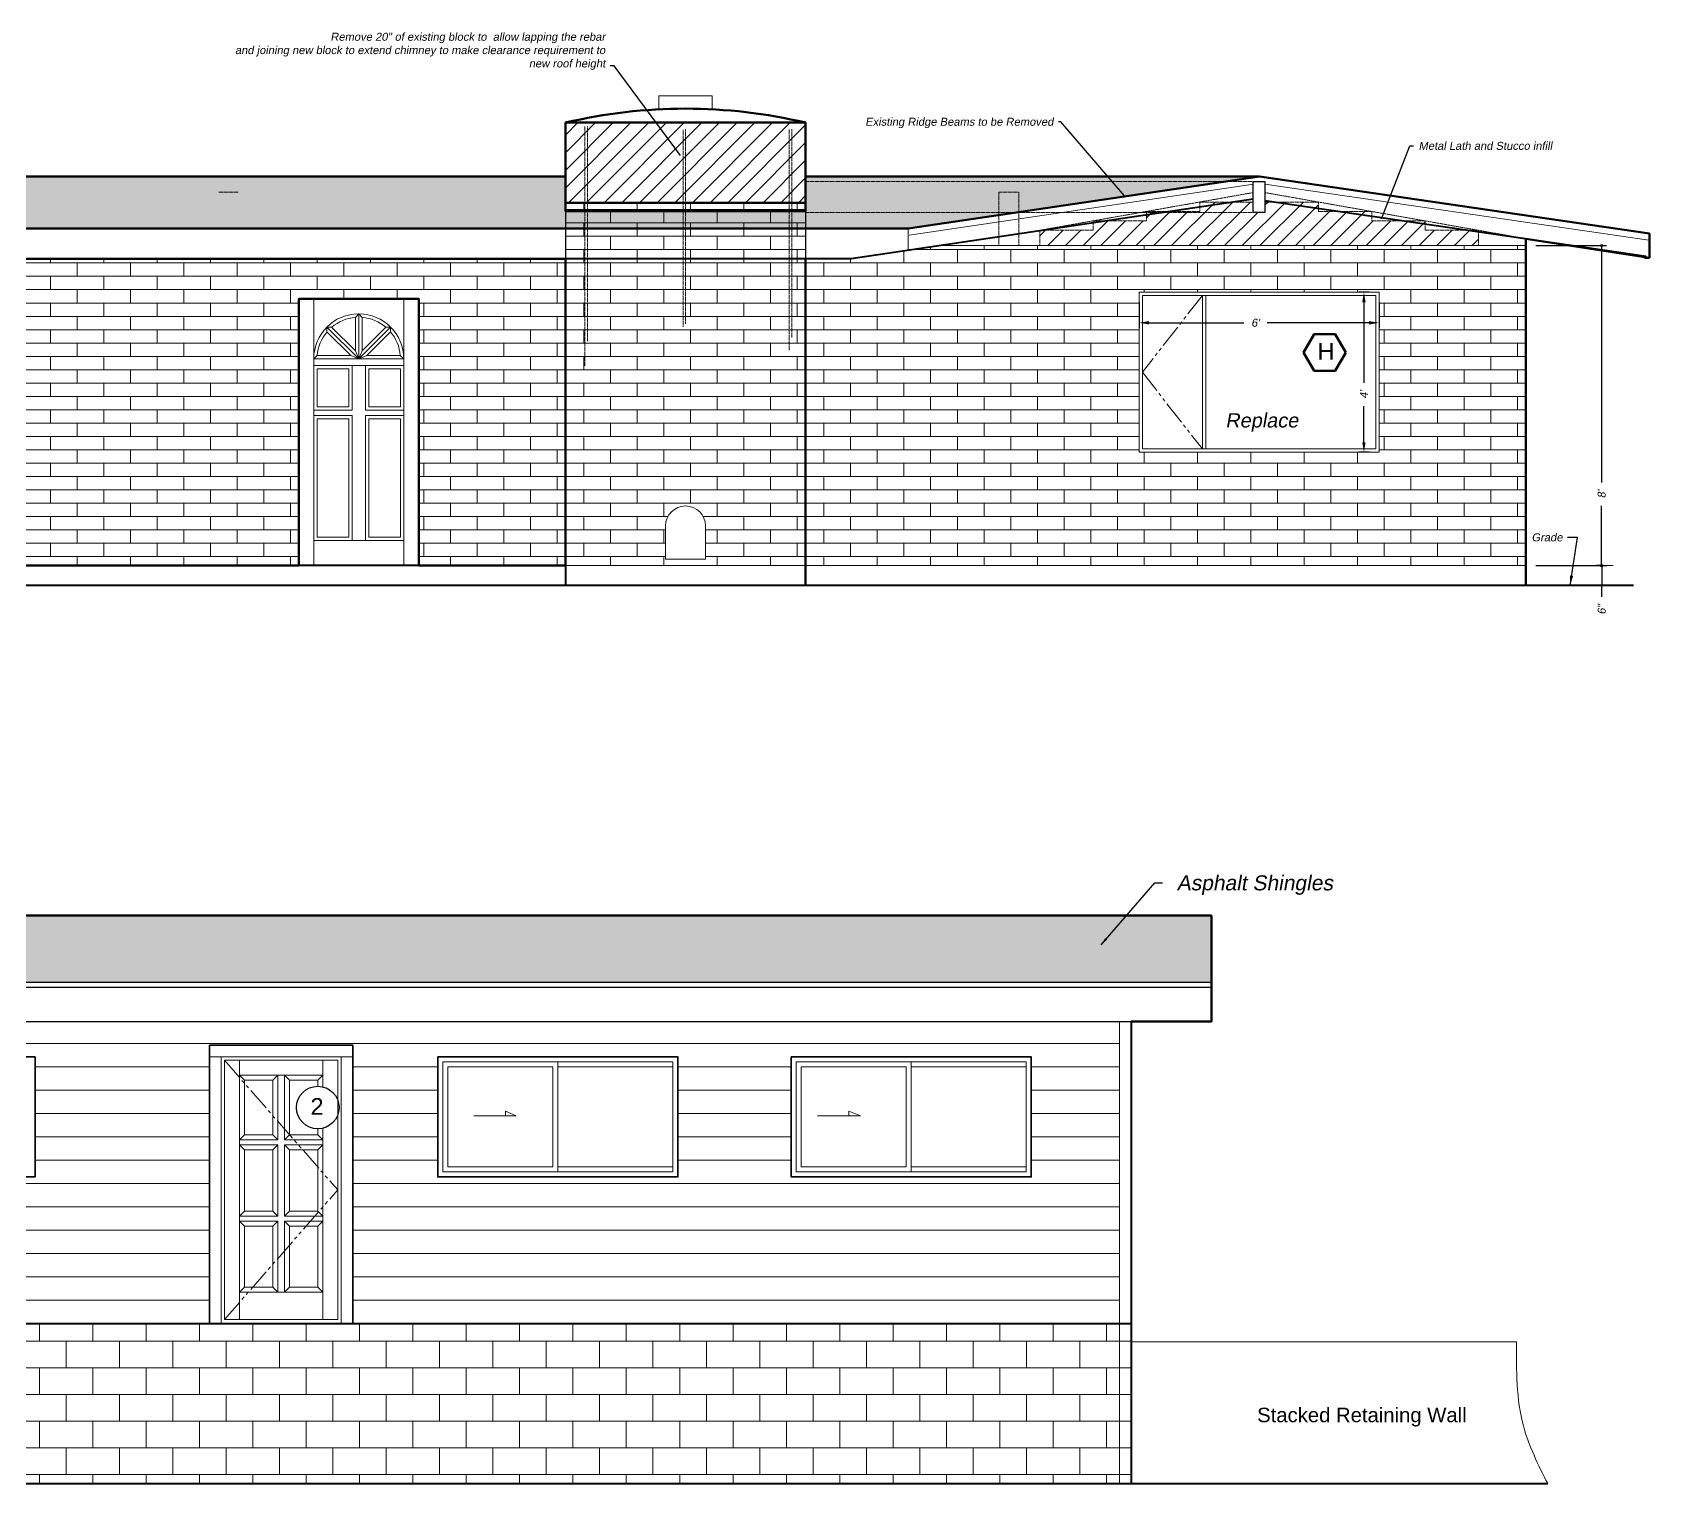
# Model space of a CAD drawing. Header units: inches. Extents: x -3905 to 10892, y 1064 to 9590.
# Drawn here: x 7857.3 to 8342.4, y 3285.8 to 3721.2 of the extents above; entities that cross this region are included whole.
import ezdxf

# ---------------------------------------------------------------- set-up
doc = ezdxf.new("R2010")
doc.units = ezdxf.units.IN
doc.header["$MEASUREMENT"] = 0
doc.header["$PDMODE"] = 3
doc.linetypes.add('HIDDEN', pattern=[0.375, 0.25, -0.125])
doc.linetypes.add('PHANTOM', pattern=[12, 7, -1, 1, -1, 1, -1])
doc.layers.add('ELEVATIONS', color=40, linetype='Continuous', lineweight=0)
doc.styles.add('DS-TXT1', font='arial.ttf', dxfattribs={"oblique": 10})
doc.styles.add('DSTEXT', font='arial.ttf', dxfattribs={"oblique": 12})
doc.styles.get("Standard").update_dxf_attribs({"font": 'arial.ttf', "oblique": 10})
doc.dimstyles.new('WeaselDims$0', dxfattribs={"dimtxt": 0.1, "dimasz": 0.0325, "dimexe": 0.0625, "dimexo": 0.125, "dimgap": 0.09, "dimtad": 0, "dimdec": 4, "dimzin": 0, "dimdsep": 46, "dimlunit": 4, "dimtxsty": 'Standard', "dimblk": 'BOXFILLED', "dimcen": 0.09, "dimadec": 0, "dimazin": 0, "dimtfac": 1, "dimtdec": 4, "dimtofl": 0, "dimtmove": 1, "dimatfit": 3, "dimfxl": 1, "dimfrac": 2, "dimtolj": 1, "dimtzin": 0, "dimarcsym": 0})
doc.dimstyles.new('WeaselDims$7', dxfattribs={"dimtxt": 0.0625, "dimasz": 0.046875, "dimexe": 0.125, "dimexo": 0.125, "dimgap": 0.0625, "dimtad": 0, "dimdec": 4, "dimrnd": 0.0625, "dimzin": 0, "dimdsep": 46, "dimlunit": 4, "dimtxsty": 'DSTEXT', "dimblk": 'ARCHTICK', "dimcen": 0, "dimadec": 0, "dimazin": 0, "dimtfac": 1, "dimtdec": 4, "dimtofl": 0, "dimtmove": 1, "dimatfit": 3, "dimfxl": 1, "dimfrac": 1, "dimtolj": 1, "dimtzin": 0, "dimarcsym": 0})
pattern_1 = [(0, (6694.7188, 3523.9735), (0, 4), []), (90, (6694.719, 3523.9735), (-8, 4), [4, -4])]

# ---------------------------------------------------------------- blocks, each defined once
blk = doc.blocks.new('_ArchTick')
at = {"color": 0, "linetype": 'ByBlock', "lineweight": 0, "const_width": 0.15}
blk.add_lwpolyline([(-0.5, -0.5), (0.5, 0.5)], dxfattribs=at)
blk = doc.blocks.new('*D234')
at = {"layer": 'Defpoints', "color": 0, "lineweight": 5, "transparency": 16777216}
for p in [(8261.21, 3643.21), (8256.66, 3595.21), (8261.21, 3595.21)]:
    blk.add_point(p, dxfattribs=at)
at = {"layer": 'ELEVATIONS', "color": 0, "lineweight": -2, "transparency": 16777216}
for p, q in [((8258.21, 3643.21), (8255.16, 3643.21)), ((8256.66, 3640.21), (8256.66, 3616.06)), ((8256.66, 3598.21), (8256.66, 3609.01)), ((8258.21, 3595.21), (8255.16, 3595.21))]:
    blk.add_line(p, q, dxfattribs=at)
at = {"layer": 'ELEVATIONS', "color": 0, "lineweight": 5, "transparency": 16777216}
for points in [[(8256.16, 3640.21), (8257.16, 3640.21), (8256.66, 3643.21)], [(8256.16, 3598.21), (8257.16, 3598.21), (8256.66, 3595.21)]]:
    blk.add_solid(points, dxfattribs=at)
at = {"layer": 'ELEVATIONS', "color": 0, "lineweight": 0, "transparency": 16777216, "insert": (8256.66, 3612.53), "char_height": 2.4, "attachment_point": 5, "rotation": 90}
blk.add_mtext("\\A1;4'", dxfattribs=at)
blk = doc.blocks.new('*D235')
at = {"layer": 'Defpoints', "color": 0, "lineweight": 5, "transparency": 16777216}
for p in [(8189.21, 3643.21), (8261.21, 3643.21), (8261.21, 3634.04)]:
    blk.add_point(p, dxfattribs=at)
at = {"layer": 'ELEVATIONS', "color": 0, "lineweight": -2, "transparency": 16777216}
for p, q in [((8189.21, 3640.21), (8189.21, 3632.54)), ((8261.21, 3640.21), (8261.21, 3632.54)), ((8192.21, 3634.04), (8220.63, 3634.04)), ((8258.21, 3634.04), (8227.6, 3634.04))]:
    blk.add_line(p, q, dxfattribs=at)
at = {"layer": 'ELEVATIONS', "color": 0, "lineweight": 5, "transparency": 16777216}
for points in [[(8192.21, 3634.54), (8192.21, 3633.54), (8189.21, 3634.04)], [(8258.21, 3634.54), (8258.21, 3633.54), (8261.21, 3634.04)]]:
    blk.add_solid(points, dxfattribs=at)
at = {"layer": 'ELEVATIONS', "color": 0, "lineweight": 0, "transparency": 16777216, "insert": (8224.11, 3634.04), "char_height": 2.4, "attachment_point": 5}
blk.add_mtext("\\A1;6'", dxfattribs=at)
blk = doc.blocks.new('_BoxFilled')
at = {"color": 0, "linetype": 'ByBlock', "lineweight": -2}
blk.add_line((-0.5, 0), (-1, 0), dxfattribs=at)
at = {"color": 0, "linetype": 'ByBlock'}
blk.add_solid([(-0.5, 0.5), (0.5, 0.5), (-0.5, -0.5), (0.5, -0.5)], dxfattribs=at)
blk = doc.blocks.new('*D236')
at = {"layer": 'Defpoints', "color": 0, "linetype": 'Continuous', "lineweight": 5, "transparency": 16777216}
for p in [(8305.21, 3657.21), (8327.96, 3657.21), (8331.44, 3561.21)]:
    blk.add_point(p, dxfattribs=at)
at = {"layer": 'ELEVATIONS', "color": 0, "linetype": 'Continuous', "lineweight": -2, "transparency": 16777216}
for p, q in [((8308.21, 3657.21), (8329.46, 3657.21)), ((8327.96, 3656.46), (8327.96, 3586.11)), ((8327.96, 3561.96), (8327.96, 3579.14)), ((8328.44, 3561.21), (8326.46, 3561.21))]:
    blk.add_line(p, q, dxfattribs=at)
at = {"layer": 'ELEVATIONS', "color": 0, "linetype": 'Continuous', "lineweight": -2, "transparency": 16777216, "xscale": 0.75, "yscale": 0.75, "zscale": 0.75}
for p, rotation in [((8327.96, 3657.21), 90), ((8327.96, 3561.21), 270)]:
    blk.add_blockref('_BoxFilled', p, dxfattribs=dict(at, rotation=rotation))
at = {"layer": 'ELEVATIONS', "color": 0, "linetype": 'Continuous', "lineweight": 0, "transparency": 16777216, "insert": (8327.96, 3582.63), "char_height": 2.4, "attachment_point": 5, "rotation": 90}
blk.add_mtext("\\A1;8'", dxfattribs=at)
blk = doc.blocks.new('*D237')
at = {"layer": 'Defpoints', "color": 0, "linetype": 'Continuous', "lineweight": 5, "transparency": 16777216}
for p in [(8305.21, 3561.21), (8305.21, 3555.21), (8327.99, 3555.21)]:
    blk.add_point(p, dxfattribs=at)
at = {"layer": 'ELEVATIONS', "color": 0, "linetype": 'Continuous', "lineweight": -2, "transparency": 16777216}
for p, q in [((8308.21, 3561.21), (8329.49, 3561.21)), ((8327.99, 3561.21), (8327.99, 3555.21)), ((8308.21, 3555.21), (8329.49, 3555.21)), ((8327.99, 3551.8), (8327.99, 3555.21))]:
    blk.add_line(p, q, dxfattribs=at)
at = {"layer": 'ELEVATIONS', "color": 0, "linetype": 'Continuous', "lineweight": 0, "transparency": 16777216, "insert": (8327.99, 3548.04), "char_height": 2.4, "attachment_point": 5, "rotation": 90}
blk.add_mtext('\\A1;6"', dxfattribs=at)

msp = doc.modelspace()

# ---------------------------------------------------------------- hatches: boundary and pattern name
at = {"layer": 'ELEVATIONS', "linetype": 'Continuous', "lineweight": 5}
h = msp.add_hatch(dxfattribs=at)
h.set_pattern_fill('ANSI31', color=256, scale=30)
h.set_pattern_definition([(45, (6694.7188, 3523.9735), (-2.65165, 2.65165), [])])
h.paths.add_polyline_path([(8089.20728, 3694.07239), (8017.20728, 3694.07239), (8017.20728, 3670.07239), (8089.20728, 3670.07239)])
at = {"layer": 'ELEVATIONS', "lineweight": 0}
h = msp.add_hatch(dxfattribs=at)
h.set_pattern_fill('ASPHALTS', color=256, scale=8, pattern_type=2)
h.set_pattern_definition([(0, (6694.719, 3523.9735), (4, 4.8), [8, -8]), (0, (6702.719, 3524.3735), (4, 4.8), [8, -8]), (90, (6698.7188, 3528.7735), (-4, -4.8), [5.2, -4.4, 4.8, -4.8])])
h.paths.add_polyline_path([(7662.03327, 3677.92317), (7774.33993, 3664.34596), (7774.33993, 3662.3314), (8120.01082, 3662.3314), (8225.31684, 3677.92317), (8089.20728, 3677.92317), (8089.20728, 3667.4754), (8017.20728, 3667.4754), (8017.20728, 3677.92317)])
at = {"layer": 'ELEVATIONS', "linetype": 'Continuous', "lineweight": 0}
h = msp.add_hatch(dxfattribs=at)
h.set_pattern_fill('AR-B416', color=256, pattern_type=2)
h.set_pattern_definition(pattern_1)
h.paths.add_polyline_path([(8089.20728, 3667.17317), (8017.20728, 3667.17317), (8017.20728, 3653.26587), (8089.20728, 3653.26587)])
h.paths.add_polyline_path([(8017.20728, 3670.07239), (8017.20728, 3667.4754), (8089.20728, 3667.4754), (8089.20728, 3670.07239)])
at = {"layer": 'ELEVATIONS', "linetype": 'Continuous', "lineweight": 5}
h = msp.add_hatch(dxfattribs=at)
h.set_pattern_fill('ANSI31', color=256, scale=30)
h.set_pattern_definition([(45, (6160.9805, 3804.1793), (-2.6516504, 2.6516504), [])])
h.paths.add_polyline_path([(8175.41577, 3664.61181), (8191.41577, 3664.61181), (8191.41577, 3667.43982), (8207.41577, 3667.43982), (8207.41577, 3670.26783), (8223.45728, 3670.26783), (8223.45728, 3667.17317), (8225.20728, 3667.17317), (8226.95728, 3667.17317), (8226.95728, 3670.26783), (8242.99878, 3670.26783), (8242.99878, 3667.43982), (8258.99878, 3667.43982), (8258.99878, 3664.61181), (8274.99878, 3664.61181), (8274.99878, 3661.7838), (8290.99878, 3661.7838), (8290.99878, 3657.21096), (8159.41577, 3657.21096), (8159.41577, 3661.7838), (8175.41577, 3661.7838)])
at = {"layer": 'ELEVATIONS', "lineweight": 0}
h = msp.add_hatch(dxfattribs=at)
h.set_pattern_fill('AR-B416', color=256, pattern_type=2)
h.set_pattern_definition(pattern_1)
h.paths.add_polyline_path([(7937.20728, 3641.21096), (7973.20728, 3641.21096), (7973.20728, 3561.21096), (8017.20728, 3561.21096), (8017.20728, 3653.26587), (7774.33993, 3653.26587), (7737.20728, 3657.75499), (7737.20728, 3561.21096), (7937.20728, 3561.21096)])
h.paths.add_polyline_path([(7841.20728, 3609.21096), (7777.20728, 3609.21096), (7777.20728, 3641.21096), (7841.20728, 3641.21096)], flags=16)
h.paths.add_polyline_path([(7840.45728, 3609.96096), (7777.95728, 3609.96096), (7777.95728, 3640.46096), (7840.45728, 3640.46096)], flags=0)
h.paths.add_polyline_path([(7839.20728, 3611.21096), (7810.70728, 3611.21096), (7779.20728, 3611.21096), (7779.20728, 3639.21096), (7807.70728, 3639.21096), (7839.20728, 3639.21096)], flags=0)
h.paths.add_polyline_path([(7837.20728, 3613.21096), (7814.77871, 3613.21096), (7810.70728, 3611.21096), (7812.70728, 3613.21096), (7812.70728, 3637.21096), (7810.70728, 3639.21096), (7814.77871, 3637.21096), (7837.20728, 3637.21096), (7837.20728, 3626.19342), (7839.20728, 3625.21096), (7837.20728, 3624.22851)], flags=0)
h.paths.add_polyline_path([(7826.35612, 3625.12772), (7823.18363, 3619.6328), (7816.83865, 3619.6328), (7813.66615, 3625.12772), (7816.83865, 3630.62263), (7823.18363, 3630.62263)], flags=0)
h.paths.add_polyline_path([(7807.70728, 3611.21096), (7803.63585, 3613.21096), (7781.20728, 3613.21096), (7781.20728, 3624.22851), (7779.20728, 3625.21096), (7781.20728, 3626.19342), (7781.20728, 3637.21096), (7803.63585, 3637.21096), (7807.70728, 3639.21096), (7805.70728, 3637.21096), (7805.70728, 3613.21096)], flags=0)
h.paths.add_polyline_path([(7790.04189, 3614.16862), (7790.04189, 3628.93636), (7780.80288, 3630.56544), (7780.80288, 3615.79771)], flags=8)
h.paths.add_polyline_path([(7816.56584, 3621.56157), (7824.61455, 3621.56157), (7824.61455, 3629.34666), (7816.56584, 3629.34666)], flags=8)
h = msp.add_hatch(dxfattribs=at)
h.set_pattern_fill('AR-B416', color=256, pattern_type=2)
h.set_pattern_definition(pattern_1)
h.paths.add_polyline_path([(8089.20728, 3653.26587), (8017.20728, 3653.26587), (8017.20728, 3561.21096), (8089.20728, 3561.21096)])
h.paths.add_polyline_path([(8059.20728, 3573.09909), (8059.20728, 3563.09909), (8047.20728, 3563.09909), (8047.20728, 3573.09909, -0.414213562), (8053.20728, 3579.09909, -0.414213562)], flags=16)
h = msp.add_hatch(dxfattribs=at)
h.set_pattern_fill('AR-B416', color=256, pattern_type=2)
h.set_pattern_definition(pattern_1)
h.paths.add_polyline_path([(8305.20728, 3657.21096), (8129.52637, 3657.21096), (8102.88141, 3653.26587), (8089.20728, 3653.26587), (8089.20728, 3561.21096), (8305.20728, 3561.21096)])
h.paths.add_polyline_path([(8189.20728, 3595.21096), (8189.20728, 3643.21096), (8261.20728, 3643.21096), (8261.20728, 3595.21096)], flags=16)
h.paths.add_polyline_path([(8190.20728, 3596.21096), (8190.20728, 3642.21096), (8260.20728, 3642.21096), (8260.20728, 3596.21096)], flags=0)
h.paths.add_polyline_path([(8190.20728, 3619.21096), (8208.20728, 3642.21096), (8208.20728, 3596.21096)], flags=0)
h.paths.add_polyline_path([(8238.55992, 3625.12772), (8241.73241, 3630.62263), (8248.07739, 3630.62263), (8251.24988, 3625.12772), (8248.07739, 3619.6328), (8241.73241, 3619.6328)], flags=0)
h.paths.add_polyline_path([(8219.84894, 3636.00343), (8226.79539, 3636.00343), (8228.42448, 3645.24244), (8221.47803, 3645.24244)], flags=24)
h.paths.add_polyline_path([(8254.77968, 3608.33937), (8254.77968, 3615.28583), (8245.54067, 3616.91491), (8245.54067, 3609.96846)], flags=8)
h.paths.add_polyline_path([(8241.5024, 3621.68995), (8249.07524, 3621.68995), (8249.07524, 3629.21828), (8241.5024, 3629.21828)], flags=8)
h = msp.add_hatch(dxfattribs=at)
h.set_pattern_fill('ASPHALTS', color=256, scale=8, pattern_type=2)
h.set_pattern_definition([(0, (4771.44, 3296.5797), (4, 4.8), [8, -8]), (0, (4779.44, 3296.9797), (4, 4.8), [8, -8]), (90, (4775.4402, 3301.3797), (-4, -4.8), [5.2, -4.4, 4.8, -4.8])])
h.paths.add_polyline_path([(8210.9003, 3456.19822), (7593.4003, 3456.19822), (7593.4003, 3436.25041), (8210.9003, 3436.25041)])
h = msp.add_hatch(dxfattribs=at)
h.set_pattern_fill('AR-B816', color=256)
h.set_pattern_definition([(0, (4771.44, 3296.58), (0, 8), []), (90, (4771.44, 3296.58), (-8, 8), [8, -8])])
edge = h.paths.add_edge_path()
edge.add_spline(control_points=[(7525.34089, 3333.81715), (7529.14859, 3329.10474), (7535.87478, 3320.78042), (7534.51176, 3299.186), (7561.79274, 3300.37479), (7558.36085, 3288.81385), (7557.47128, 3285.81715)], knot_values=[0, 0, 0, 0, 17.874884805, 31.575449016, 55.122148444, 63.361337428, 63.361337428, 63.361337428, 63.361337428], degree=3, periodic=0)
edge.add_line((7557.47128, 3285.81715), (8186.9003, 3285.81715))
edge.add_line((8186.9003, 3285.81715), (8186.9003, 3333.81715))
edge.add_line((8186.9003, 3333.81715), (7525.34089, 3333.81715))

# ---------------------------------------------------------------- linework, layer by layer
at = {"layer": 'ELEVATIONS', "linetype": 'HIDDEN', "lineweight": 40}
for p, q in [((8017.20728, 3694.07239), (8017.20728, 3667.4754)), ((8089.20728, 3694.07239), (8089.20728, 3667.4754))]:
    msp.add_line(p, q, dxfattribs=at)
at = {"layer": 'ELEVATIONS', "linetype": 'HIDDEN', "lineweight": 5}
for p, q in [((8023.02777, 3621.08799), (8023.02777, 3692.90375)), ((8023.77777, 3628.56427), (8023.77777, 3692.90375)), ((8052.45712, 3632.82), (8052.45712, 3692.06328)), ((8053.20712, 3633.74016), (8053.20712, 3692.06328)), ((8084.31813, 3625.8038), (8084.31813, 3692.20336)), ((8085.06813, 3629.59945), (8085.06813, 3692.20336)), ((8153.20728, 3660.68644), (8223.45728, 3673.10318)), ((8305.20728, 3659.27244), (8226.95728, 3673.10318)), ((8175.41577, 3661.7838), (8159.41577, 3661.7838)), ((8159.41577, 3661.7838), (8159.41577, 3657.21096)), ((8274.99878, 3661.7838), (8290.99878, 3661.7838)), ((8290.99878, 3661.7838), (8290.99878, 3657.21096)), ((8305.20728, 3659.27244), (8305.20728, 3657.21096))]:
    msp.add_line(p, q, dxfattribs=at)
at = {"layer": 'ELEVATIONS', "lineweight": 40}
for p, q in [((8017.20728, 3677.92317), (7662.03327, 3677.92317)), ((8225.31684, 3677.92317), (8089.20728, 3677.92317)), ((8225.31684, 3677.92317), (8120.01082, 3662.3314)), ((8342.35675, 3660.81539), (8225.31684, 3677.92317)), ((8223.45728, 3671.11852), (8102.88141, 3653.26587)), ((8341.34405, 3653.88719), (8226.95728, 3670.60716)), ((8120.01082, 3662.3314), (7774.33993, 3662.3314)), ((8342.30171, 3653.56549), (8342.35675, 3660.81539)), ((8102.88141, 3653.26587), (7774.33993, 3653.26587)), ((8017.20728, 3653.26587), (8017.20728, 3555.21096)), ((8340.80171, 3653.88755), (8340.80171, 3653.56549)), ((8340.80171, 3653.56549), (8342.30171, 3653.56549)), ((8337.51871, 3555.21096), (7493.20728, 3555.21096)), ((8186.9003, 3424.4346), (8186.9003, 3285.81715)), ((7525.34089, 3333.81715), (8186.9003, 3333.81715)), ((7557.47128, 3285.81715), (8311.77338, 3285.81715))]:
    msp.add_line(p, q, dxfattribs=at)
at = {"layer": 'ELEVATIONS', "lineweight": 70}
for p, q in [((7662.03327, 3677.92317), (8017.20728, 3677.92317)), ((8089.20728, 3677.92317), (8225.31684, 3677.92317)), ((8225.31684, 3677.92317), (8342.35675, 3660.81539)), ((8342.30171, 3653.56549), (8305.20728, 3659.21096)), ((8305.20728, 3659.21096), (8305.20728, 3555.21096)), ((8342.35675, 3660.81539), (8342.35675, 3657.19044)), ((8089.20728, 3653.26587), (8089.20728, 3555.21096)), ((8342.35675, 3657.19044), (8342.30171, 3653.56549))]:
    msp.add_line(p, q, dxfattribs=at)
at = {"layer": 'ELEVATIONS', "linetype": 'HIDDEN', "lineweight": 0}
for p, q in [((7913.20728, 3673.23281), (7919.20728, 3673.23281)), ((8223.45728, 3676.42317), (8089.20728, 3676.42317)), ((8147.20728, 3659.62594), (8147.20728, 3673.23281)), ((8147.20728, 3673.23281), (8153.20728, 3673.23281)), ((8153.20728, 3673.23281), (8153.20728, 3657.21096)), ((8223.45728, 3673.10318), (8223.45728, 3667.17317)), ((8226.95728, 3673.10318), (8226.95728, 3667.17317)), ((8223.45728, 3667.17317), (8089.20728, 3667.17317)), ((8191.41577, 3664.61181), (8191.41577, 3667.43982)), ((8191.41577, 3667.43982), (8207.41577, 3667.43982)), ((8207.41577, 3667.43982), (8207.41577, 3670.26783)), ((8207.41577, 3670.26783), (8223.41577, 3670.26783)), ((8223.45728, 3667.17317), (8225.20728, 3667.17317)), ((8226.95728, 3667.17317), (8225.20728, 3667.17317)), ((8242.99878, 3670.26783), (8226.99878, 3670.26783)), ((8242.99878, 3667.43982), (8242.99878, 3670.26783)), ((8258.99878, 3667.43982), (8242.99878, 3667.43982)), ((8258.99878, 3664.61181), (8258.99878, 3667.43982)), ((8175.41577, 3661.7838), (8175.41577, 3664.61181)), ((8175.41577, 3664.61181), (8191.41577, 3664.61181)), ((8274.99878, 3664.61181), (8258.99878, 3664.61181)), ((8274.99878, 3661.7838), (8274.99878, 3664.61181))]:
    msp.add_line(p, q, dxfattribs=at)
at = {"layer": 'ELEVATIONS', "linetype": 'Continuous', "lineweight": 0}
for p, q in [((8223.57277, 3675.64314), (8120.30375, 3660.35297)), ((8342.06748, 3658.83642), (8226.95728, 3675.66213)), ((8147.20728, 3659.62594), (8147.20728, 3657.56446))]:
    msp.add_line(p, q, dxfattribs=at)
at = {"layer": 'ELEVATIONS', "linetype": 'Continuous', "lineweight": 50}
msp.add_line((8089.20728, 3670.07239), (8017.20728, 3670.07239), dxfattribs=at)
at = {"layer": 'ELEVATIONS', "linetype": 'Continuous', "lineweight": 30}
for p, q in [((8017.20728, 3670.07239), (8017.20728, 3653.26587)), ((8089.20728, 3667.4754), (8089.20728, 3653.26587))]:
    msp.add_line(p, q, dxfattribs=at)
at = {"layer": 'ELEVATIONS', "lineweight": 0}
for p, q in [((8120.01082, 3662.3314), (8120.01082, 3655.80208)), ((8305.0076, 3659.1444), (8340.80171, 3653.88755)), ((8305.20728, 3555.21096), (8305.20728, 3659.21096)), ((8305.20728, 3657.21096), (8129.52637, 3657.21096)), ((8305.20728, 3561.21096), (8305.20728, 3657.21096)), ((7941.70728, 3641.21096), (7941.70728, 3561.21096)), ((7968.70728, 3641.21096), (7968.70728, 3561.21096)), ((8208.20728, 3596.21096), (8208.20728, 3642.21096)), ((8209.20728, 3596.21096), (8209.20728, 3642.21096)), ((7954.20728, 3635.6709), (7955.20728, 3636.71096)), ((7954.20728, 3625.62518), (7954.20728, 3635.6709)), ((7956.20728, 3635.6709), (7955.20728, 3636.71096)), ((7955.20728, 3623.21096), (7955.20728, 3636.71096)), ((7955.20728, 3623.21096), (7955.20728, 3636.71096)), ((7956.20728, 3625.62518), (7956.20728, 3635.6709)), ((7945.66134, 3631.34269), (7945.66134, 3632.7569)), ((7955.20728, 3623.21096), (7945.66134, 3632.7569)), ((7947.10388, 3632.72857), (7945.66134, 3632.7569)), ((7952.79306, 3624.21096), (7945.66134, 3631.34269)), ((7954.20728, 3625.62518), (7947.07555, 3632.7569)), ((7955.20728, 3623.21096), (7964.75322, 3632.7569)), ((7956.20728, 3625.62518), (7963.33901, 3632.7569)), ((7957.62149, 3624.21096), (7964.75322, 3631.34269)), ((7963.31068, 3632.72857), (7964.75322, 3632.7569)), ((7964.75322, 3631.34269), (7964.75322, 3632.7569)), ((7942.74734, 3624.21096), (7941.70728, 3623.21096)), ((7942.74734, 3624.21096), (7952.79306, 3624.21096)), ((7952.79306, 3624.21096), (7955.20728, 3623.21096)), ((7955.20728, 3623.21096), (7954.20728, 3625.62518)), ((7955.20728, 3623.21096), (7956.20728, 3625.62518)), ((7957.62149, 3624.21096), (7955.20728, 3623.21096)), ((7967.66721, 3624.21096), (7957.62149, 3624.21096)), ((7967.66721, 3624.21096), (7968.70728, 3623.21096)), ((7941.70728, 3623.21096), (7955.20728, 3623.21096)), ((7953.20728, 3621.21096), (7957.20728, 3621.21096)), ((7968.70728, 3623.21096), (7955.20728, 3623.21096)), ((7941.70728, 3568.71096), (7968.70728, 3568.71096)), ((7737.20728, 3561.21096), (8305.20728, 3561.21096)), ((8310.81039, 3561.21096), (8331.44187, 3561.21096)), ((7593.4003, 3456.19822), (8210.9003, 3456.19822)), ((8210.9003, 3456.19822), (8210.9003, 3424.4346)), ((8183.4003, 3424.4346), (8183.4003, 3285.81715)), ((7620.9003, 3417.81715), (8183.4003, 3417.81715)), ((7858.1503, 3410.81715), (7910.4003, 3410.81715)), ((7953.4003, 3413.81715), (7910.4003, 3413.81715)), ((7913.9003, 3413.81715), (7913.9003, 3333.81715)), ((7919.4003, 3408.31715), (7919.4003, 3412.81715)), ((7944.4003, 3408.31715), (7944.4003, 3412.81715)), ((7949.9003, 3413.81715), (7949.9003, 3333.81715)), ((7953.4003, 3410.81715), (7978.9003, 3410.81715)), ((8014.9003, 3410.81715), (8049.4003, 3410.81715)), ((8050.9003, 3410.81715), (8084.9003, 3410.81715)), ((8120.9003, 3410.81715), (8155.4003, 3410.81715)), ((8156.9003, 3410.81715), (8183.4003, 3410.81715)), ((7920.9003, 3406.81715), (7919.4003, 3408.31715)), ((7929.4003, 3406.81715), (7930.9003, 3408.31715)), ((7934.4003, 3406.81715), (7932.9003, 3408.31715)), ((7942.9003, 3406.81715), (7944.4003, 3408.31715)), ((7858.1503, 3403.81715), (7910.4003, 3403.81715)), ((7953.4003, 3403.81715), (7978.9003, 3403.81715)), ((8050.9003, 3403.81715), (8084.9003, 3403.81715)), ((8156.9003, 3403.81715), (8183.4003, 3403.81715)), ((7858.1503, 3396.81715), (7910.4003, 3396.81715)), ((7953.4003, 3396.81715), (7978.9003, 3396.81715)), ((7989.74811, 3396.13994), (8002.43009, 3396.13994)), ((8002.43009, 3396.13994), (7999.21527, 3397.52825)), ((7999.21527, 3397.52825), (7999.21527, 3396.13994)), ((8050.9003, 3396.81715), (8084.9003, 3396.81715)), ((8092.75647, 3396.13994), (8105.66978, 3396.13994)), ((8102.22363, 3397.52825), (8102.22363, 3396.13994)), ((8105.66978, 3396.13994), (8102.22363, 3397.52825)), ((8156.9003, 3396.81715), (8183.4003, 3396.81715)), ((7858.1503, 3389.81715), (7910.4003, 3389.81715)), ((7920.9003, 3390.45919), (7919.4003, 3388.95919)), ((7920.9003, 3385.95919), (7919.4003, 3387.45919)), ((7929.4003, 3390.45919), (7930.9003, 3388.95919)), ((7929.4003, 3385.95919), (7930.9003, 3387.45919)), ((7934.4003, 3390.45919), (7932.9003, 3388.95919)), ((7934.4003, 3385.95919), (7932.9003, 3387.45919)), ((7942.9003, 3390.45919), (7944.4003, 3388.95919)), ((7942.9003, 3385.95919), (7944.4003, 3387.45919)), ((7953.4003, 3389.81715), (7978.9003, 3389.81715)), ((8050.9003, 3389.81715), (8084.9003, 3389.81715)), ((8156.9003, 3389.81715), (8183.4003, 3389.81715)), ((7858.1503, 3382.81715), (7910.4003, 3382.81715)), ((7953.4003, 3382.81715), (7978.9003, 3382.81715)), ((8014.9003, 3380.81715), (8049.4003, 3380.81715)), ((8050.9003, 3382.81715), (8084.9003, 3382.81715)), ((8120.9003, 3380.81715), (8155.4003, 3380.81715)), ((8156.9003, 3382.81715), (8183.4003, 3382.81715)), ((7751.1503, 3375.81715), (7910.4003, 3375.81715)), ((7953.4003, 3375.81715), (8183.4003, 3375.81715)), ((7751.1503, 3368.81715), (7910.4003, 3368.81715)), ((7920.9003, 3367.59833), (7919.4003, 3366.09833)), ((7929.4003, 3367.59833), (7930.9003, 3366.09833)), ((7934.4003, 3367.59833), (7932.9003, 3366.09833)), ((7942.9003, 3367.59833), (7944.4003, 3366.09833)), ((7953.4003, 3368.81715), (8183.4003, 3368.81715)), ((7751.1503, 3361.81715), (7910.4003, 3361.81715)), ((7920.9003, 3363.09833), (7919.4003, 3364.59833)), ((7929.4003, 3363.09833), (7930.9003, 3364.59833)), ((7934.4003, 3363.09833), (7932.9003, 3364.59833)), ((7942.9003, 3363.09833), (7944.4003, 3364.59833)), ((7953.4003, 3361.81715), (8183.4003, 3361.81715)), ((7751.1503, 3354.81715), (7910.4003, 3354.81715)), ((7953.4003, 3354.81715), (8183.4003, 3354.81715)), ((8186.9003, 3355.12587), (8186.9003, 3328.32067)), ((7751.1503, 3347.81715), (7910.4003, 3347.81715)), ((7953.4003, 3347.81715), (8183.4003, 3347.81715)), ((7920.9003, 3344.73748), (7919.4003, 3343.23748)), ((7919.4003, 3343.23748), (7919.4003, 3335.03413)), ((7929.4003, 3344.73748), (7930.9003, 3343.23748)), ((7934.4003, 3344.73748), (7932.9003, 3343.23748)), ((7942.9003, 3344.73748), (7944.4003, 3343.23748)), ((7944.4003, 3343.23748), (7944.4003, 3335.03413)), ((7751.1503, 3340.81715), (7910.4003, 3340.81715)), ((7953.4003, 3340.81715), (8183.4003, 3340.81715)), ((8186.9003, 3328.32067), (8302.44392, 3328.32067))]:
    msp.add_line(p, q, dxfattribs=at)
at = {"layer": 'ELEVATIONS', "linetype": 'PHANTOM', "lineweight": 0}
for p, q in [((8208.20728, 3642.21096), (8190.20728, 3619.21096)), ((8190.20728, 3619.21096), (8208.20728, 3596.21096)), ((7914.9003, 3412.81715), (7948.9003, 3373.92564)), ((7914.9003, 3335.03413), (7948.9003, 3373.92564))]:
    msp.add_line(p, q, dxfattribs=at)
at = {"layer": 'ELEVATIONS', "lineweight": 25}
for p, q in [((7593.4003, 3436.25041), (8210.9003, 3436.25041)), ((7593.4003, 3434.75041), (8210.9003, 3434.75041))]:
    msp.add_line(p, q, dxfattribs=at)
at = {"layer": 'ELEVATIONS', "lineweight": 30}
msp.add_line((7593.4003, 3424.4346), (8210.9003, 3424.4346), dxfattribs=at)
at = {"layer": 'ELEVATIONS', "lineweight": 35}
for p, q in [((7953.4003, 3417.31715), (7910.4003, 3417.31715)), ((7910.4003, 3417.31715), (7910.4003, 3333.81715)), ((7953.4003, 3417.31715), (7953.4003, 3333.81715))]:
    msp.add_line(p, q, dxfattribs=at)
at = {"layer": 'ELEVATIONS', "lineweight": 0}
for points in [[(8061.20728, 3698.07239), (8045.20728, 3698.07239), (8045.20728, 3702.07239), (8061.20728, 3702.07239)], [(8261.20728, 3643.21096), (8189.20728, 3643.21096), (8189.20728, 3595.21096), (8261.20728, 3595.21096)], [(8260.20728, 3642.21096), (8190.20728, 3642.21096), (8190.20728, 3596.21096), (8260.20728, 3596.21096)], [(7941.70728, 3621.21096), (7953.20728, 3621.21096), (7953.20728, 3607.875), (7941.70728, 3607.875)], [(7942.70728, 3620.21096), (7952.20728, 3620.21096), (7952.20728, 3608.875), (7942.70728, 3608.875)], [(7968.70728, 3621.21096), (7957.20728, 3621.21096), (7957.20728, 3607.875), (7968.70728, 3607.875)], [(7967.70728, 3620.21096), (7958.20728, 3620.21096), (7958.20728, 3608.875), (7967.70728, 3608.875)], [(7941.70728, 3606.19165), (7953.20728, 3606.19165), (7953.20728, 3568.71096), (7941.70728, 3568.71096)], [(7942.70728, 3605.19165), (7952.20728, 3605.19165), (7952.20728, 3569.71096), (7942.70728, 3569.71096)], [(7968.70728, 3606.19165), (7957.20728, 3606.19165), (7957.20728, 3568.71096), (7968.70728, 3568.71096)], [(7967.70728, 3605.19165), (7958.20728, 3605.19165), (7958.20728, 3569.71096), (7967.70728, 3569.71096)], [(7913.9003, 3413.81715), (7949.9003, 3413.81715), (7949.9003, 3333.81715), (7913.9003, 3333.81715)], [(7914.9003, 3412.81715), (7948.9003, 3412.81715), (7948.9003, 3335.03413), (7914.9003, 3335.03413)], [(7980.4003, 3412.31715), (8049.4003, 3412.31715), (8049.4003, 3379.31715), (7980.4003, 3379.31715)], [(7980.4003, 3412.31715), (8014.9003, 3412.31715), (8014.9003, 3379.31715), (7980.4003, 3379.31715)], [(7980.4003, 3412.31715), (8014.9003, 3412.31715), (8014.9003, 3379.31715), (7980.4003, 3379.31715)], [(7981.9003, 3410.81715), (8013.4003, 3410.81715), (8013.4003, 3380.81715), (7981.9003, 3380.81715)], [(8086.4003, 3412.31715), (8120.9003, 3412.31715), (8120.9003, 3379.31715), (8086.4003, 3379.31715)], [(8086.4003, 3412.31715), (8155.4003, 3412.31715), (8155.4003, 3379.31715), (8086.4003, 3379.31715)], [(8086.4003, 3412.31715), (8120.9003, 3412.31715), (8120.9003, 3379.31715), (8086.4003, 3379.31715)], [(8087.9003, 3410.81715), (8119.4003, 3410.81715), (8119.4003, 3380.81715), (8087.9003, 3380.81715)], [(7930.9003, 3388.95919), (7919.4003, 3388.95919), (7919.4003, 3408.31715), (7930.9003, 3408.31715)], [(7929.4003, 3390.45919), (7920.9003, 3390.45919), (7920.9003, 3406.81715), (7929.4003, 3406.81715)], [(7930.9003, 3366.09833), (7919.4003, 3366.09833), (7919.4003, 3387.45919), (7930.9003, 3387.45919)], [(7929.4003, 3367.59833), (7920.9003, 3367.59833), (7920.9003, 3385.95919), (7929.4003, 3385.95919)], [(7932.9003, 3366.09833), (7944.4003, 3366.09833), (7944.4003, 3387.45919), (7932.9003, 3387.45919)], [(7934.4003, 3367.59833), (7942.9003, 3367.59833), (7942.9003, 3385.95919), (7934.4003, 3385.95919)], [(7930.9003, 3343.23748), (7919.4003, 3343.23748), (7919.4003, 3364.59833), (7930.9003, 3364.59833)], [(7929.4003, 3344.73748), (7920.9003, 3344.73748), (7920.9003, 3363.09833), (7929.4003, 3363.09833)], [(7932.9003, 3343.23748), (7944.4003, 3343.23748), (7944.4003, 3364.59833), (7932.9003, 3364.59833)], [(7934.4003, 3344.73748), (7942.9003, 3344.73748), (7942.9003, 3363.09833), (7934.4003, 3363.09833)]]:
    msp.add_lwpolyline(points, close=True, dxfattribs=at)
at = {"layer": 'ELEVATIONS', "linetype": 'HIDDEN', "lineweight": 0}
msp.add_lwpolyline([(8061.20728, 3698.07239), (8045.20728, 3698.07239), (8045.20728, 3702.07239), (8061.20728, 3702.07239)], close=True, dxfattribs=at)
at = {"layer": 'ELEVATIONS', "lineweight": 70}
for points in [[(8089.20728, 3667.4754), (8017.20728, 3667.4754), (8017.20728, 3694.07239), (8089.20728, 3694.07239), (8089.20728, 3667.4754)], [(7774.33993, 3662.3314), (8120.01082, 3662.3314), (8225.31684, 3677.92317)], [(7737.20728, 3657.21096), (7737.20728, 3561.21096), (7937.20728, 3561.21096), (7937.20728, 3641.21096), (7973.20728, 3641.21096), (7973.20728, 3561.21096), (8017.20728, 3561.21096), (8017.20728, 3653.26587), (7774.33993, 3653.26587), (7741.70728, 3657.21096)]]:
    msp.add_lwpolyline(points, dxfattribs=at)
at = {"layer": 'ELEVATIONS', "linetype": 'HIDDEN', "lineweight": 30}
msp.add_lwpolyline([(8017.20728, 3694.07239), (8089.20728, 3694.07239), (8089.20728, 3670.07239), (8017.20728, 3670.07239)], close=True, dxfattribs=at)
at = {"layer": 'ELEVATIONS', "lineweight": 30}
msp.add_lwpolyline([(8226.95728, 3667.17317), (8223.45728, 3667.17317), (8223.45728, 3676.42317), (8226.95728, 3676.42317)], close=True, dxfattribs=at)
at = {"layer": 'ELEVATIONS', "linetype": 'Continuous', "lineweight": 0}
for points in [[(8223.45728, 3676.42317), (8226.95728, 3676.42317), (8226.95728, 3667.17317), (8223.45728, 3667.17317)], [(8089.20728, 3653.26587), (8017.20728, 3653.26587), (8017.20728, 3667.4754), (8089.20728, 3667.4754)]]:
    msp.add_lwpolyline(points, close=True, dxfattribs=at)
at = {"layer": 'ELEVATIONS', "lineweight": 40}
msp.add_lwpolyline([(7937.20728, 3641.21096), (7973.20728, 3641.21096), (7973.20728, 3561.21096), (7937.20728, 3561.21096)], close=True, dxfattribs=at)
at = {"layer": 'ELEVATIONS', "lineweight": 53}
msp.add_lwpolyline([(8251.24988, 3625.12772), (8248.07739, 3630.62263), (8241.73241, 3630.62263), (8238.55992, 3625.12772), (8241.73241, 3619.6328), (8248.07739, 3619.6328)], close=True, dxfattribs=at)
at = {"layer": 'ELEVATIONS', "lineweight": 0}
msp.add_lwpolyline([(8047.20728, 3563.09909), (8059.20728, 3563.09909), (8059.20728, 3573.09909, 0.414213562), (8053.20728, 3579.09909), (8053.20728, 3579.09909, 0.414213562), (8047.20728, 3573.09909)], format="xyb", close=True, dxfattribs=at)
at = {"layer": 'ELEVATIONS', "lineweight": 53}
msp.add_lwpolyline([(7617.4003, 3424.4346), (7593.4003, 3424.4346), (7593.4003, 3456.19822), (8210.9003, 3456.19822), (8210.9003, 3424.4346), (8186.9003, 3424.4346)], dxfattribs=at)
at = {"layer": 'ELEVATIONS', "lineweight": 35}
for points in [[(7810.1503, 3413.81715), (7858.1503, 3413.81715), (7858.1503, 3377.81715), (7810.1503, 3377.81715)], [(7978.9003, 3413.81715), (8050.9003, 3413.81715), (8050.9003, 3377.81715), (7978.9003, 3377.81715)], [(8084.9003, 3413.81715), (8156.9003, 3413.81715), (8156.9003, 3377.81715), (8084.9003, 3377.81715)]]:
    msp.add_lwpolyline(points, close=True, dxfattribs=at)
at = {"layer": 'ELEVATIONS', "lineweight": 0}
for points in [[(7944.4003, 3392.42926), (7944.4003, 3343.23748), (7919.4003, 3343.23748), (7919.4003, 3408.31715), (7944.4003, 3408.31715), (7944.4003, 3404.84709)], [(7944.4003, 3404.84709), (7944.4003, 3408.31715), (7932.9003, 3408.31715), (7932.9003, 3388.95919), (7944.4003, 3388.95919), (7944.4003, 3392.42926)], [(7942.9003, 3405.02571), (7942.9003, 3406.81715), (7934.4003, 3406.81715), (7934.4003, 3390.45919), (7942.9003, 3390.45919), (7942.9003, 3392.25063)]]:
    msp.add_lwpolyline(points, dxfattribs=at)
at = {"layer": 'ELEVATIONS', "lineweight": 30}
msp.add_circle((7942.9003, 3398.63817), 6.38754, dxfattribs=at)
at = {"layer": 'ELEVATIONS', "lineweight": 70}
msp.add_arc((8053.20728, 3542.07239), 156.20499, 76.6754687, 103.3245313, dxfattribs=at)
at = {"layer": 'ELEVATIONS', "linetype": 'HIDDEN', "lineweight": 0}
msp.add_arc((8053.20728, 3542.07239), 156.20499, 76.6754687, 103.3245313, dxfattribs=at)
at = {"layer": 'ELEVATIONS', "lineweight": 0}
for radius, start, end in [(13.5, 90, 180), (12.5, 94.5885657, 130.4114343), (13.5, 0, 90), (12.5, 49.5885657, 85.4114343), (12.5, 139.5885657, 175.4114343), (12.5, 4.5885657, 40.4114343)]:
    msp.add_arc((7955.20728, 3623.21096), radius, start, end, dxfattribs=at)
msp.add_spline([(8302.44392, 3328.32067), (8304.49829, 3303.11508), (8311.77338, 3285.81715)], degree=3, dxfattribs=at)

# ---------------------------------------------------------------- texts
for s, height, p in [('H', 5.01889, (8242.75712, 3622.94467)), ('2', 5.01889, (7940.73288, 3396.4556)), ('Stacked Retaining Wall', 4.3506487, (8224.64423, 3304.24936))]:
    msp.add_text(s, height=height, dxfattribs=at).set_placement(p)
at = {"layer": 'ELEVATIONS', "linetype": 'Continuous', "lineweight": 0, "style": 'DS-TXT1', "oblique": 10}
msp.add_text('Replace', height=4.271782, dxfattribs=at).set_placement((8215.09475, 3602.63464))
at = {"layer": 'ELEVATIONS', "linetype": 'Continuous', "lineweight": 5, "char_height": 2.4, "style": 'DS-TXT1'}
for s, insert, attachment_point in [('Remove 20" of existing block to  allow lapping the rebar \\Pand joining new block to extend chimney to make clearance requirement to \\Pnew roof height', (8029.1446, 3709.91388), 9), ('Metal Lath and Stucco infill', (8273.05548, 3688.31841), 1)]:
    msp.add_mtext(s, dxfattribs=dict(at, insert=insert, attachment_point=attachment_point))
at = {"layer": 'ELEVATIONS', "linetype": 'Continuous', "lineweight": 0, "char_height": 2.4, "style": 'DS-TXT1'}
for s, insert, attachment_point in [('Existing Ridge Beams to be Removed', (8163.55244, 3695.54513), 3), ('Grade', (8316.24635, 3568.44743), 9)]:
    msp.add_mtext(s, dxfattribs=dict(at, insert=insert, attachment_point=attachment_point))
at = {"layer": 'ELEVATIONS', "lineweight": 0, "insert": (8200.52707, 3468.28775), "char_height": 4.5, "attachment_point": 1, "style": 'DS-TXT1'}
msp.add_mtext('Asphalt Shingles', dxfattribs=at)

# ---------------------------------------------------------------- dimensions: what is measured, and where the dimension line sits
at = {"layer": 'ELEVATIONS', "linetype": 'Continuous', "lineweight": 0}
for base, p1, p2, picture, middle in [((8327.96001, 3657.21096), (8331.44187, 3561.21096), (8305.20728, 3657.21096), '*D236', (8327.96001, 3582.62568)), ((8327.98671, 3555.21096), (8305.20728, 3561.21096), (8305.20728, 3555.21096), '*D237', (8327.98671, 3548.03572))]:
    dim = msp.add_linear_dim(base=base, p1=p1, p2=p2, angle=90, dimstyle='WeaselDims$0', override={"dimscale": 24, "dimtxt": 0.1, "dimasz": 0.03125, "dimtad": 0, "dimtmove": 1, "dimatfit": 0}, dxfattribs=at)
    dim.commit()
    dim.dimension.update_dxf_attribs({"geometry": picture, "text_midpoint": middle, "dimtype": 160})
at = {"layer": 'ELEVATIONS', "lineweight": 0}
dim = msp.add_linear_dim(base=(8261.20728, 3634.03759), p1=(8189.20728, 3643.21096), p2=(8261.20728, 3643.21096), dimstyle='WeaselDims$0', override={"dimscale": 24, "dimtxt": 0.1, "dimasz": 0.125, "dimtad": 0, "dimsah": 1, "dimtmove": 1, "dimatfit": 0}, dxfattribs=at)
dim.commit()
dim.dimension.update_dxf_attribs({"geometry": '*D235', "text_midpoint": (8224.11485, 3634.03759), "dimtype": 160})
dim = msp.add_linear_dim(base=(8256.65957, 3595.21096), p1=(8261.20728, 3643.21096), p2=(8261.20728, 3595.21096), angle=90, dimstyle='WeaselDims$0', override={"dimscale": 24, "dimtxt": 0.1, "dimasz": 0.125, "dimtad": 0, "dimsah": 1, "dimtmove": 1, "dimatfit": 0}, dxfattribs=at)
dim.commit()
dim.dimension.update_dxf_attribs({"geometry": '*D234', "text_midpoint": (8256.65957, 3612.53216), "dimtype": 160})

# ---------------------------------------------------------------- leaders
at = {"layer": 'ELEVATIONS', "linetype": 'Continuous', "lineweight": 5, "annotation_type": 0, "has_hookline": 1}
for points, hookline_direction, text_width in [([(8051.66558, 3684.21892), (8031.7696, 3711.11388), (8030.6446, 3711.11388)], 1, 111.26231), ([(8261.89367, 3665.25224), (8270.43048, 3687.11841), (8271.55548, 3687.11841)], 0, 40.01567)]:
    msp.add_leader(points, dimstyle='WeaselDims$7', override={"dimscale": 24, "dimtxt": 0.1, "dimgap": 0.0625, "dimtad": 0, "dimtmove": 1, "dimatfit": 0}, dxfattribs=dict(at, hookline_direction=hookline_direction, text_width=text_width))
at = {"layer": 'ELEVATIONS', "linetype": 'Continuous', "lineweight": 0, "annotation_type": 0, "has_hookline": 1, "hookline_direction": 1}
for points, override, text_width in [([(8184.86988, 3672.12704), (8165.80244, 3694.34513), (8165.05244, 3694.34513)], {"dimscale": 24, "dimtxt": 0.1, "dimasz": 0.03125, "dimgap": 0.0625, "dimtad": 0, "dimtmove": 1, "dimatfit": 0}, 56.3828), ([(8318.47199, 3555.21096), (8320.74635, 3569.64743), (8317.74635, 3569.64743)], {"dimscale": 24, "dimtxt": 0.1, "dimasz": 0.125, "dimtmove": 1, "dimatfit": 0}, 9.43844)]:
    msp.add_leader(points, dimstyle='WeaselDims$7', override=override, dxfattribs=dict(at, text_width=text_width))
at = {"layer": 'ELEVATIONS', "lineweight": 0, "annotation_type": 0, "has_hookline": 1, "hookline_direction": 0}
msp.add_leader([(8177.83493, 3447.49368), (8193.95707, 3466.03775), (8196.20707, 3466.03775)], dimstyle='WeaselDims$7', override={"dimscale": 48, "dimgap": 0.09, "dimtad": 0, "dimlunit": 4, "dimtmove": 1, "dimatfit": 0}, dxfattribs=at)

doc.saveas('drawing.dxf')
